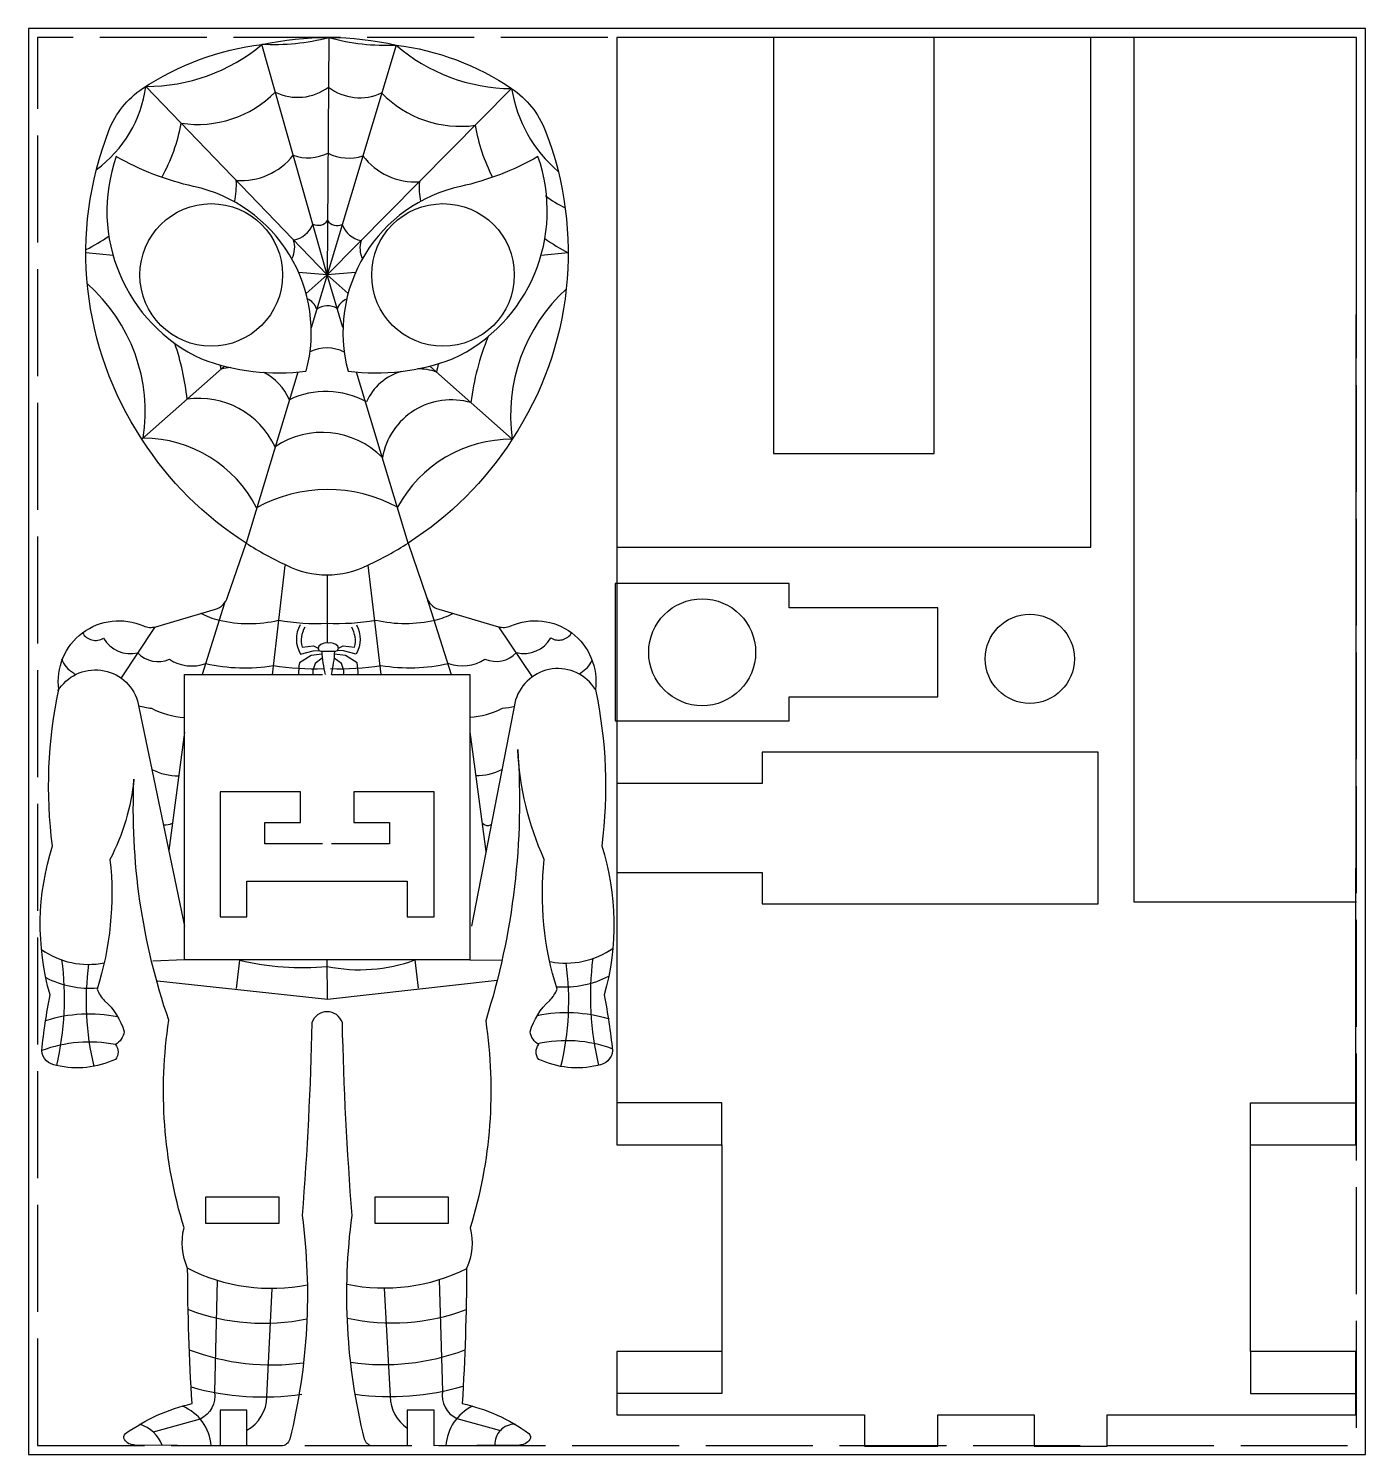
# Model space of a CAD drawing. Extents: x 0 to 150, y 0 to 160.
import ezdxf

# ---------------------------------------------------------------- set-up
doc = ezdxf.new("R2010")
doc.units = 0
doc.header["$MEASUREMENT"] = 0
doc.linetypes.add('ACAD_ISO02W100', pattern=[15, 12, -3])
for name, color, linetype, true_color in [('Corte exterior', 1, 'Continuous', 0xff0000), ('grabado linea medio', 3, 'Continuous', 0x00ff00), ('mesa de trabajo y auxiliares', 7, 'Continuous', 0xffffff)]:
    doc.layers.add(name, color=color, linetype=linetype, true_color=true_color)

msp = doc.modelspace()

# ---------------------------------------------------------------- linework, layer by layer
at = {"layer": 'Corte exterior'}
msp.add_lwpolyline([(14.27, 92.88), (20.97, 94.85, 0.256163), (22.33, 96.21), (24.4, 102.27, -0.108292), (12.72, 113.91, -0.243158), (9.02, 148.56, -0.154116), (12.79, 153.26, -0.117964), (26.16, 158.2, -0.109699), (41.23, 158.15, -0.117964), (54.2, 153.26, -0.154116), (57.97, 148.56, -0.243158), (54.27, 113.91, -0.108292), (42.6, 102.27), (44.66, 96.22, 0.256163), (46.02, 94.85), (52.72, 92.88, 0.17738), (54.1, 92.97, -0.586376), (63.6, 85.83, -0.085398), (64.31, 68.29, -0.146976), (64.59, 51.57, -0.019436), (65.52, 45.32, -0.366308), (63.86, 43.65, -0.169466), (57.26, 44.33, -0.374534), (57.26, 46, -0.236068), (56.28, 47.44, -0.141085), (58.47, 50.93, 0.09902), (59.31, 52.21, -0.104236), (57.86, 66.77, -0.094367), (54.88, 79.12, -0.094459), (51.29, 48.66, -0.112729), (49.55, 25.43, -0.169932), (49.15, 20.88, -0.014535), (48.66, 5.71, -0.106409), (56.13, 2.35, -0.399547), (56.25, 1.67, -0.260779), (55.07, 1.06), (45.5, 0.97), (45.5, 4.97), (42.5, 4.97), (42.5, 0.97), (38.67, 0.97, -0.34252), (37.7, 1.72, -0.094268), (36.3, 26.8, -0.013349), (35.21, 48.47, 0.718307), (31.79, 48.44, -0.014371), (30.7, 26.8, -0.094268), (29.31, 1.72, -0.34252), (28.34, 0.97), (24.5, 0.97), (24.5, 4.97), (21.5, 4.97), (21.5, 0.97), (11.94, 1.06, -0.260779), (10.76, 1.67, -0.399547), (10.88, 2.34, -0.09923), (18.35, 5.71, -0.014535), (17.85, 20.88, -0.169932), (17.45, 25.43, -0.112729), (15.74, 48.72, -0.094459), (11.83, 75.79, -0.094367), (9.14, 66.76, -0.104236), (7.69, 52.21, 0.09902), (8.53, 50.92, -0.141085), (10.73, 47.44, -0.236068), (9.74, 46, -0.374534), (9.74, 44.33, -0.169466), (3.15, 43.65, -0.366308), (1.48, 45.31, -0.019436), (2.41, 51.57, -0.146976), (2.69, 68.28, -0.085398), (3.4, 85.83, -0.586376), (12.9, 92.97, 0.17738)], format="xyb", close=True, dxfattribs=at)
for points in [[(66, 159), (66, 48.32), (66, 34.74), (77.8, 34.74), (77.8, 11.54), (66, 11.54), (66, 4.45), (93.81, 4.44), (93.81, 0.95), (102.01, 0.95), (102.01, 4.45), (112.81, 4.45), (112.81, 0.95), (121.01, 0.95), (121.01, 4.45), (148.91, 4.44), (148.91, 11.54), (137.11, 11.54), (137.11, 34.74), (148.91, 34.74), (149, 159)], [(28.1, 25.9), (19.9, 25.9), (19.9, 28.9), (28.1, 28.9)], [(38.9, 25.9), (38.9, 28.9), (47.1, 28.9), (47.1, 25.9)]]:
    msp.add_lwpolyline(points, close=True, dxfattribs=at)
for points in [[(34, 87.5), (49.5, 87.5), (49.5, 55.5), (17.5, 55.5), (17.5, 87.5), (33, 87.5)], [(33, 68.52), (26.5, 68.52), (26.5, 70.92), (30.5, 70.92), (30.5, 74.34), (21.5, 74.34), (21.5, 60.34), (24.5, 60.34), (24.5, 64.34), (42.5, 64.34), (42.5, 60.34), (45.5, 60.34), (45.5, 74.34), (36.49, 74.34), (36.49, 70.92), (40.5, 70.92), (40.5, 68.52), (34, 68.52)]]:
    msp.add_lwpolyline(points, dxfattribs=at)
for centre, radius in [((20.5, 132.35), 8), ((46.5, 132.35), 8), ((112.34, 89.28), 5)]:
    msp.add_circle(centre, radius, dxfattribs=at)
at = {"layer": 'grabado linea medio'}
for p, q in [((33.7, 159), (33.5, 132.35)), ((9.49, 134.54), (6.44, 134.82)), ((21.98, 122.12), (12.72, 113.91)), ((45.02, 122.13), (54.27, 113.91)), ((28.75, 99.76), (27.35, 87.47)), ((33.5, 98.7), (33.5, 91.07)), ((44.66, 96.22), (47.41, 87.5)), ((21.97, 95.52), (19.49, 87.5)), ((52.72, 92.88), (56.5, 87.26)), ((14.13, 92.78), (10.38, 87.13)), ((17.5, 81.06), (15.73, 67.78)), ((49.52, 81.07), (51.32, 67.65)), ((17.5, 55.5), (13.93, 55.36)), ((33.54, 51.08), (33.52, 55.5)), ((49.5, 55.5), (53.12, 55.46)), ((14.47, 53.13), (33.54, 51.08)), ((33.53, 51.08), (52.59, 53.23))]:
    msp.add_line(p, q, dxfattribs=at)
for points in [[(26.16, 158.26, 0.080416), (33.7, 159, 0.080416), (41.23, 158.15), (33.5, 132.35), (26.16, 158.2)], [(7.61, 144.18, 0.20602), (13.16, 153.51, 0.177926), (26.19, 158.22)], [(41.23, 158.15, 0.178687), (54.2, 153.26, 0.178662), (59.44, 143.95)], [(14.95, 143.3, 0.082218), (17.13, 149.38, 0.240682), (27.68, 152.87, 0.283248), (33.66, 153.43, 0.283248), (39.62, 152.79, 0.240682), (50.12, 149.14, 0.078229), (52.06, 143.31)], [(31.15, 121.55, 0.428238), (18.52, 142.28, -0.076412), (9.84, 145.64, 0.387125), (19.42, 122.92, 0.120062), (31.13, 121.55)], [(23.12, 140.56, 0.065369), (23.31, 142.96, 0.251067), (29.69, 145.78, 0.200802), (33.6, 146.01)], [(33.6, 146.01, 0.200802), (37.51, 145.72, 0.251067), (43.85, 142.8, 0.060141), (43.97, 140.6)], [(35.86, 121.55, 0.120062), (47.57, 122.92, 0.387125), (57.15, 145.64, -0.076412), (48.47, 142.28, 0.428238), (35.85, 121.55)], [(29.57, 134.23, 0.196577), (29.74, 136.26, 0.26484), (31.89, 138.05, 0.358763), (33.55, 138.45)], [(33.55, 138.45, 0.384348), (35.2, 138.02, 0.26484), (37.32, 136.2, 0.196577), (37.46, 134.17)], [(57.93, 136.44, 0.039035), (60.55, 134.82), (57.5, 134.54)], [(60.34, 130.79, 0.247861), (54.27, 113.91, 0.279167), (41.41, 106.28, 0.254853), (25.59, 106.23, 0.278627), (12.88, 114.05, 0.255328), (6.6, 131.35)], [(51.57, 125.45, 0.066968), (49.64, 118.02, 0.446605), (39.7, 111.86, 0.360638), (27.66, 113.06, 0.330096), (17.79, 118.41, 0.055967), (16.41, 124.68)], [(22.68, 121.96, 0.043105), (21.61, 121.79, 0.002214), (21.52, 122.24)], [(30.2, 121.45), (24.4, 102.27, 0.033603), (28.93, 99.78, 0.236391), (38.06, 99.78), (39.53, 87.5)], [(41.8, 121.53, 0.213816), (37.91, 118.11, 0.24162), (29.27, 118.35, 0.170152), (26.41, 121.42)], [(38.06, 99.78, 0.033603), (42.6, 102.27), (36.8, 121.45)], [(19.3, 94.41, 0.065129), (21.38, 93.62, 0.115062), (28.05, 93.61, 0.057076), (33.5, 93.28, 0.057076), (38.95, 93.62, 0.115062), (45.62, 93.63, 0.062488), (47.62, 94.38)], [(6.06, 92.18, 0.420592), (8.41, 91.59, 0.333296), (12.25, 89.96, 0.317128), (15.8, 89.22, 0.234381), (19.88, 88.75, 0.096892), (27.47, 88.52, 0.048272), (33.14, 88.18)], [(33.87, 88.18, 0.048272), (39.54, 88.53, 0.096892), (47.13, 88.76, 0.234381), (51.21, 89.24, 0.317128), (54.75, 89.98, 0.333296), (58.6, 91.62, 0.420592), (60.95, 92.22)], [(3.29, 85.67, -0.645841), (12.24, 84.56), (17.5, 59.29)], [(3.7, 89.28, 0.188906), (5.04, 87.7, 0.041892), (5.27, 87.5)], [(63.6, 85.83, 0.645841), (54.65, 84.67), (49.69, 59.29)], [(61.78, 87.56, 0.032324), (61.95, 87.72, 0.173244), (63.23, 89.14)], [(12.36, 84, 0.044682), (13.78, 83.74, 0.106472), (17.5, 82.7)], [(49.51, 82.72, 0.104237), (53.16, 83.73, 0.042759), (54.57, 83.98)], [(23.33, 52.28), (23.69, 55.45, 0.080189), (33.53, 54.76)], [(33.52, 54.76, 0.140683), (43.36, 55.5), (43.73, 52.33)], [(21.17, 19.53), (20.85, 7.03, -0.337063), (19.27, 3.98), (14, 2.49)], [(46.07, 19.59), (46.46, 7.1, 0.337063), (48.05, 4.05), (52.95, 2.7)], [(24.48, 2.71, 0.267951), (26.75, 6.47), (27.34, 18.64)], [(39.9, 18.67), (40.56, 6.5, 0.24325), (42.5, 2.97)]]:
    msp.add_lwpolyline(points, format="xyb", dxfattribs=at)
for points in [[(13.16, 153.51), (33.5, 132.35), (54.2, 153.26)], [(36.69, 132.64), (33.5, 132.35), (30.3, 132.64)], [(35.85, 130.26), (33.5, 132.35), (31.14, 130.25)], [(35.28, 126.46), (33.5, 132.35), (31.71, 126.43)]]:
    msp.add_lwpolyline(points, dxfattribs=at)
for centre, radius, start, end in [((66.41, 152.27), 13.87, 232.619, 243.4571), ((-2.32, 152.91), 19.77, 296.3515, 304.9921), ((30.59, 127.96), 1.83, 18.8063, 68.3762), ((36.34, 127.91), 1.83, 110.7791, 160.349), ((33.55, 126.71), 2.17, 59.9498, 123.8536), ((33.46, 119.88), 4.28, 62.8548, 116.1454), ((43.67, 115.48), 6.33, 70.6537, 90.3854), ((96.65, 110.6), 52.02, 166.904, 167.9539), ((16.8, 82.68), 6.53, 243.1042, 270.4355), ((50.19, 82.77), 6.6, 269.8351, 296.3416), ((15.34, 72.44), 1.79, 263.4313, 296.6085), ((51.5, 71.38), 0.805, 220.1275, 300.6416), ((6.71, 64.12), 9.13, 234.8377, 281.2725), ((60.29, 64.26), 9.13, 259.0306, 305.4653), ((-29.3, 51.16), 33.33, 346.9622, 7.5199), ((37.56, 50.87), 31.1, 172.3372, 193.6154), ((29.51, 50.85), 31.1, 346.4081, 7.9659), ((96.76, 51.47), 33.72, 172.8414, 193.3991), ((6.87, 63.12), 10.8, 242.7819, 274.6029), ((60.13, 63.26), 10.8, 265.7002, 297.5212), ((6.81, 32.99), 16.43, 78.7422, 107.3122), ((60.36, 33.13), 16.43, 72.9909, 101.5609), ((60.31, 31.03), 15.4, 70.3159, 101.9847), ((6.82, 31.09), 15.19, 78.894, 110.5628), ((27.23, 39.39), 20.74, 243.1284, 281.263), ((39.9, 39.42), 20.74, 258.408, 296.5225), ((26.36, 38.57), 23.85, 249.3417, 281.8014), ((40.78, 38.61), 23.85, 257.875, 290.4132), ((27.29, 36), 25.95, 249.1177, 277.8921), ((39.86, 36.03), 25.95, 261.7774, 290.5443), ((26.41, 36.49), 30.04, 254.21, 278.1204), ((40.56, 35.85), 29.35, 262.3463, 286.2568), ((15.25, 0.56), 5.27, 4.5131, 67.5017), ((52.09, 0.66), 5.27, 115.3697, 176.4937), ((11.3, -0.37), 3.94, 20.801, 72.5014), ((54.59, 1.14), 2.27, 90.0681, 182.5841)]:
    msp.add_arc(centre, radius, start, end, dxfattribs=at)
at = {"layer": 'mesa de trabajo y auxiliares'}
msp.add_line((31.57, 90.74), (31.57, 90.74), dxfattribs=at)
at = {"layer": 'mesa de trabajo y auxiliares', "flags": 128}
msp.add_lwpolyline([(0, 0), (150, 0), (150, 160), (0, 160)], close=True, dxfattribs=at)
at = {"layer": 'mesa de trabajo y auxiliares', "linetype": 'ACAD_ISO02W100', "flags": 128}
msp.add_lwpolyline([(1, 1), (149, 1), (149, 159), (1, 159)], close=True, dxfattribs=at)
at = {"layer": 'mesa de trabajo y auxiliares'}
for points in [[(66, 101.8), (119.2, 101.8), (119.2, 159), (66, 159)], [(83.6, 159), (83.6, 112.3), (101.6, 112.3), (101.6, 159)], [(149, 159), (124, 159), (124, 62), (149, 62)], [(85.33, 97.71), (65.83, 97.71), (65.83, 82.31), (85.33, 82.31), (85.33, 85.01), (102.03, 85.01), (102.03, 95.01), (85.33, 95.01), (85.33, 97.71)], [(66, 65.3), (82.3, 65.3), (82.3, 61.8), (120, 61.8), (120, 78.8), (82.3, 78.8), (82.3, 75.3), (66, 75.3)], [(77.8, 34.74), (77.8, 39.44), (66, 39.44)], [(137.11, 34.74), (137.11, 39.44), (148.91, 39.44)], [(77.8, 11.54), (77.8, 6.84), (66, 6.84)], [(137.11, 11.54), (137.11, 6.84), (148.91, 6.84)]]:
    msp.add_lwpolyline(points, dxfattribs=at)
for points in [[(30.47, 93.09, 0.267382), (30.51, 89.81), (31.92, 90.17), (32.62, 90.21)], [(31, 92.83, 0.195614), (30.69, 90.58), (31.98, 90.75), (31.98, 90.75), (32.5, 90.48)], [(36.79, 93.09, -0.267382), (36.75, 89.81), (35.35, 90.17), (34.64, 90.21)], [(34.77, 90.48), (35.29, 90.75), (35.29, 90.75), (36.58, 90.58, 0.195614), (36.27, 92.83)], [(32.92, 89.79), (31.72, 89.66), (30.39, 88.83, 0.039635), (30.29, 87.5)], [(36.98, 87.5, 0.039635), (36.88, 88.83), (35.55, 89.66), (34.34, 89.79)], [(32.96, 89.34), (32.17, 88.75), (31.88, 87.95, 0.014343), (31.89, 87.5)], [(35.37, 87.5, 0.014343), (35.39, 87.95), (35.1, 88.75), (34.3, 89.34)]]:
    msp.add_lwpolyline(points, format="xyb", dxfattribs=at)
msp.add_lwpolyline([(32.9, 90.13), (34.37, 90.13, 0.658222), (34.7, 90.68, 0.239785), (33.63, 91.05, 0.239785), (32.57, 90.68, 0.658222)], format="xyb", close=True, dxfattribs=at)
msp.add_circle((75.58, 90.01), 6, dxfattribs=at)
for centre, start, end in [((46.38, 90.79), 182.7935, 194.0817), ((20.89, 90.79), 345.9183, 357.2065)]:
    msp.add_arc(centre, 13.49, start, end, dxfattribs=at)

doc.saveas('drawing.dxf')
